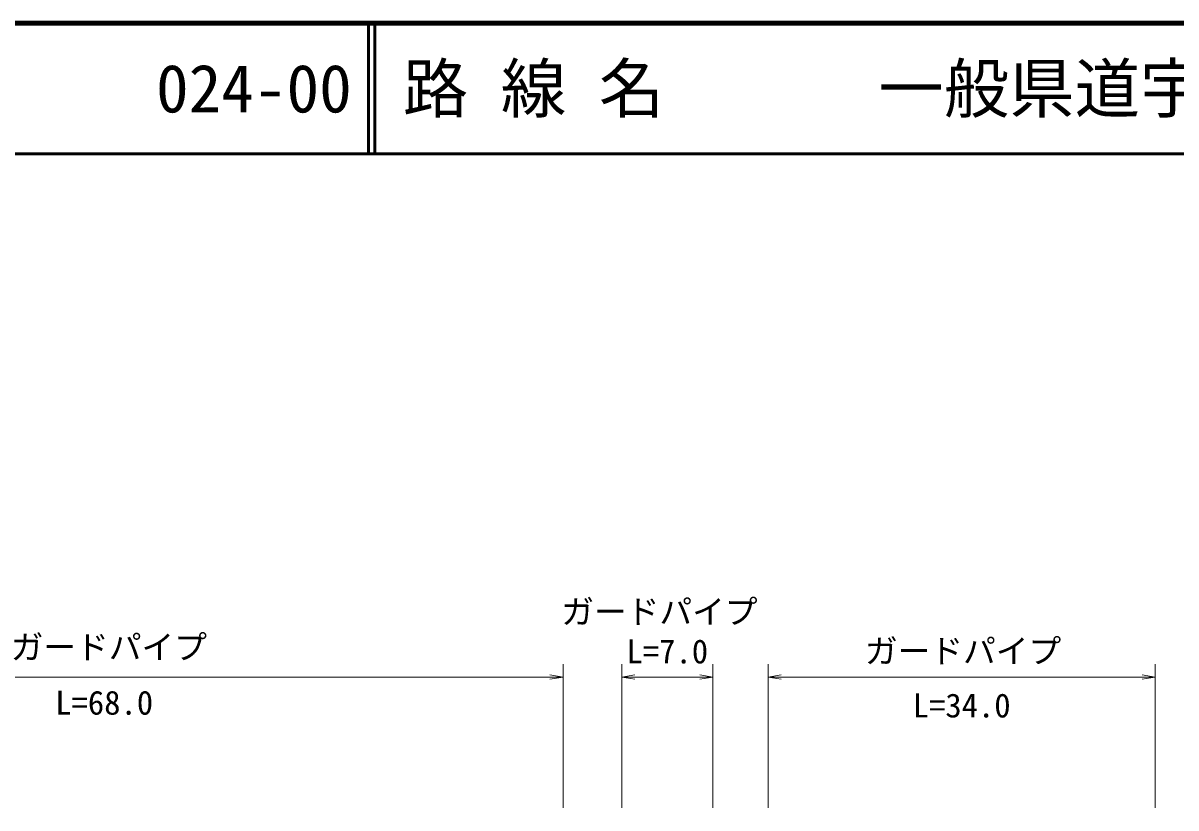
# Model space of a CAD drawing. Units: millimetres at full size, sheet at 1:1000; details may follow other scales. Extents: x 40000 to 680000, y 20000 to 380000.
# Drawn here: x 151357 to 239480, y 320000 to 380000 of the extents above; entities that cross this region are included whole.
import ezdxf
from ezdxf.enums import TextEntityAlignment as Align

# ---------------------------------------------------------------- set-up
doc = ezdxf.new("R2010")
doc.units = ezdxf.units.MM
doc.header["$LTSCALE"] = 1000
for name, color, linetype, lineweight in [('M-STR-HTXT', 7, 'Continuous', 13), ('M-TTL', 2, 'Continuous', 140), ('M-TTL-LINE', 7, 'Continuous', 50)]:
    doc.layers.add(name, color=color, linetype=linetype, lineweight=lineweight)
doc.layers.add('M-TTL-TXT', color=7, linetype='Continuous')
doc.styles.add('ＭＳ ゴシック', font='')
doc.styles.get('ＭＳ ゴシック').set_extended_font_data('MS Gothic')

# ---------------------------------------------------------------- blocks, each defined once
blk = doc.blocks.new('open_arrow')
at = {"color": 0, "linetype": 'Continuous', "lineweight": -2}
blk.add_lwpolyline([(7.5, 1.25), (0, 0), (7.5, -1.25)], dxfattribs=at)

msp = doc.modelspace()

# ---------------------------------------------------------------- linework, layer by layer
at = {"layer": 'M-STR-HTXT'}
for p, q in [((192632, 320000), (192632, 331000)), ((197117, 320000), (197117, 331000)), ((204092, 320000), (204092, 331000)), ((208301, 320000), (208301, 331000)), ((237884, 320000), (237884, 331000)), ((122318, 330000), (192632, 330000)), ((197117, 330000), (204092, 330000)), ((208301, 330000), (237884, 330000))]:
    msp.add_line(p, q, dxfattribs=at)
at = {"layer": 'M-TTL'}
msp.add_line((680000, 380000), (40000, 380000), dxfattribs=at)
at = {"layer": 'M-TTL-LINE'}
for p, q in [((177750, 380000), (177750, 370000)), ((178250, 380000), (178250, 370000)), ((40000, 370000), (680000, 370000))]:
    msp.add_line(p, q, dxfattribs=at)

# ---------------------------------------------------------------- block references
at = {"layer": 'M-STR-HTXT', "xscale": 133, "yscale": 133, "rotation": 180}
for p in [(192632, 330000), (204092, 330000), (237884, 330000)]:
    msp.add_blockref('open_arrow', p, dxfattribs=at)
at = {"layer": 'M-STR-HTXT', "xscale": 133, "yscale": 133}
for p in [(197117, 330000), (208301, 330000)]:
    msp.add_blockref('open_arrow', p, dxfattribs=at)

# ---------------------------------------------------------------- texts
at = {"layer": 'M-STR-HTXT', "style": 'ＭＳ ゴシック'}
for p in [(200000, 335000), (157913, 332296), (223208, 331994)]:
    msp.add_text('ガードパイプ', height=1833, dxfattribs=at).set_placement(p, align=Align.MIDDLE_CENTER)
for s, p in [('L=7.0', (200604, 330500)), ('L=68.0', (157558, 326579)), ('L=34.0', (223103, 326368))]:
    msp.add_text(s, height=1833, dxfattribs=at).set_placement(p, align=Align.BOTTOM_CENTER)
at = {"layer": 'M-TTL-TXT', "style": 'ＭＳ ゴシック'}
for s, p in [('路 線 名', (180380, 375000)), ('一般県道宇賀山陽線', (216734, 375000)), ('024-00', (161521, 375000))]:
    msp.add_text(s, height=3666, dxfattribs=at).set_placement(p, align=Align.MIDDLE_LEFT)

doc.saveas('drawing.dxf')
